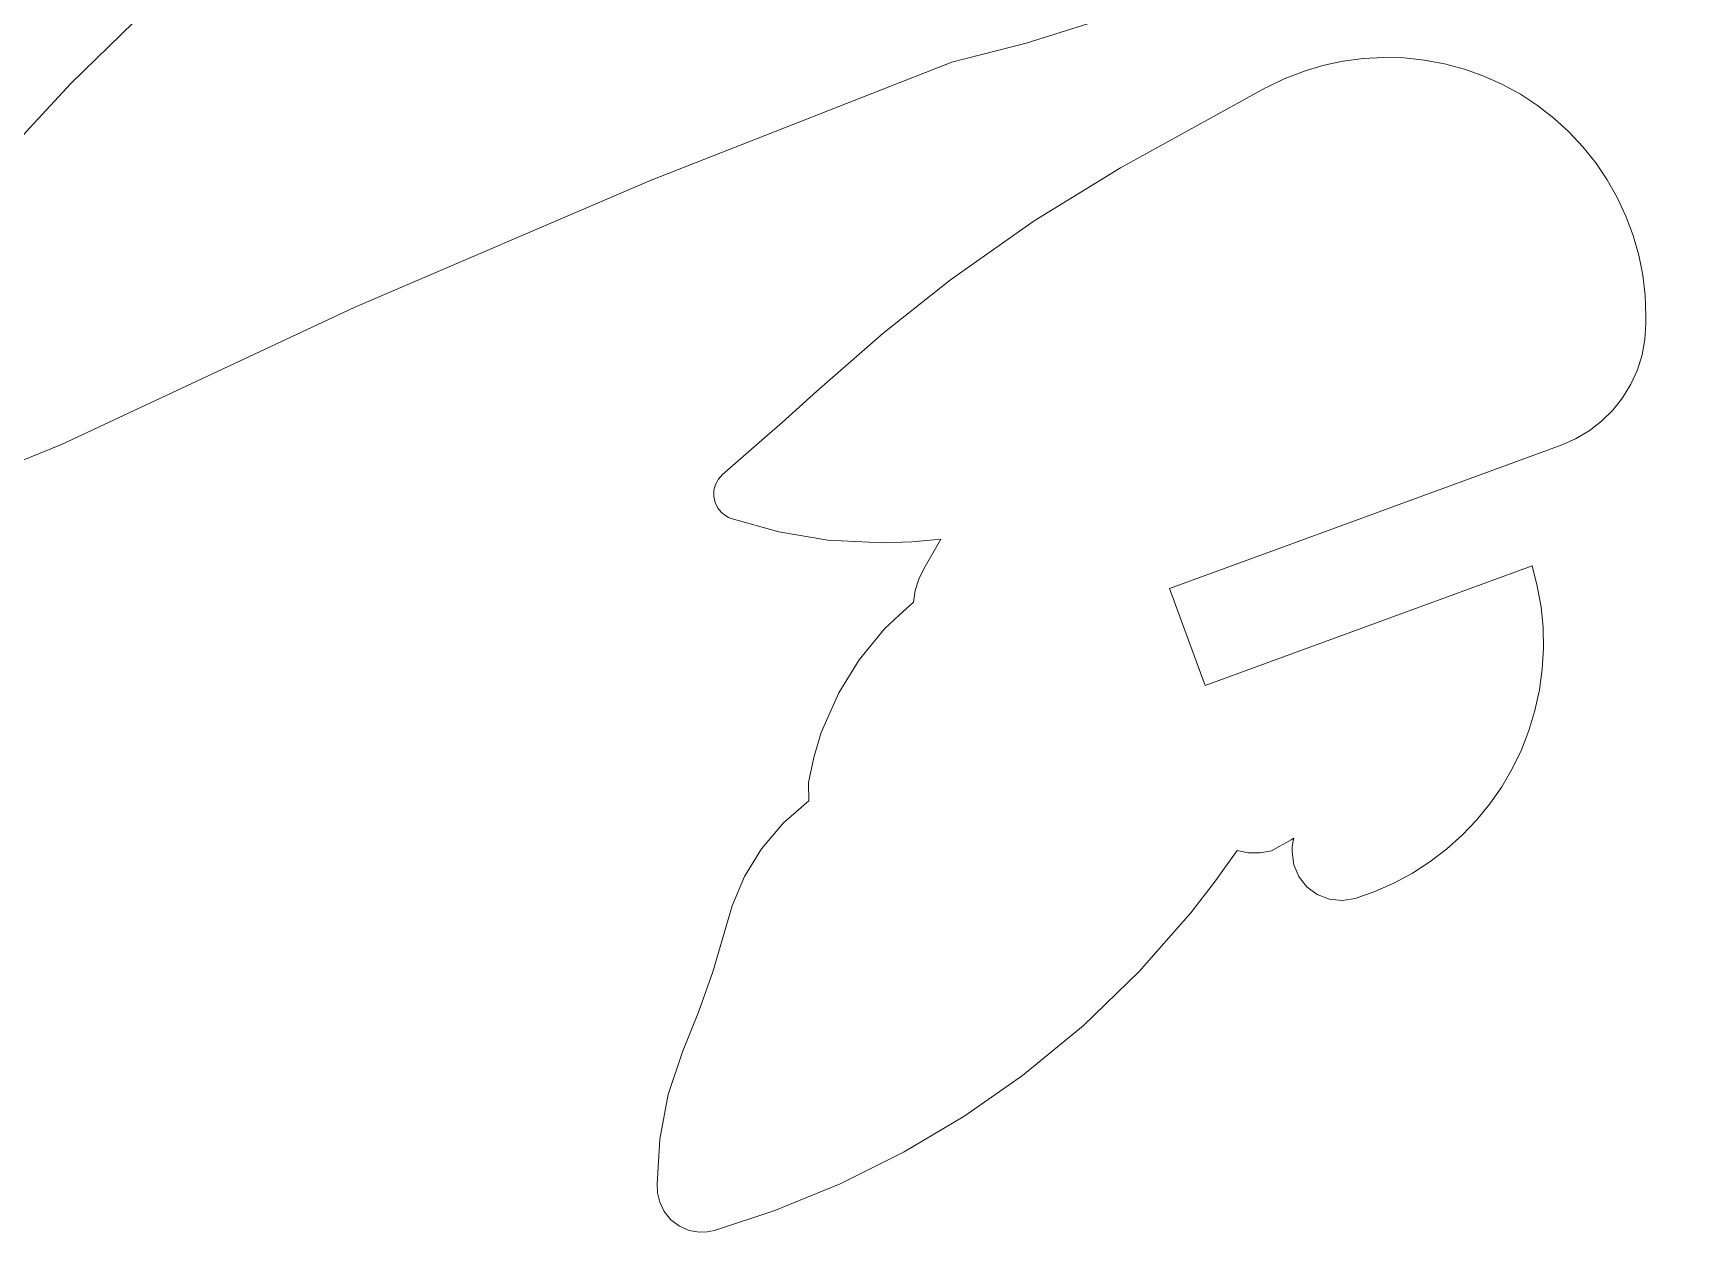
# Model space of a CAD drawing. Header units: centimetres. Extents: x -14.3 to 13.3, y -18.7 to 19.8.
# Drawn here: x 1.61 to 7.57, y -16.81 to -12.46 of the extents above; entities that cross this region are included whole.
import ezdxf

# ---------------------------------------------------------------- set-up
doc = ezdxf.new("R2010")
doc.units = ezdxf.units.CM
doc.header["$MEASUREMENT"] = 0
doc.layers.add('layer 1', color=7, linetype='Continuous')

msp = doc.modelspace()

# ---------------------------------------------------------------- linework, layer by layer
at = {"layer": 'layer 1', "lineweight": 9}
for points, knots in [([(0.69805, -14.17356), (0.69805, -14.17356), (0.71776, -14.20081), (0.71776, -14.20081), (0.71776, -14.20081), (0.71776, -14.20081), (0.74364, -14.22248), (0.74364, -14.22248), (0.74364, -14.22248), (0.74364, -14.22248), (0.77425, -14.23665), (0.77425, -14.23665), (0.77425, -14.23665), (0.77425, -14.23665), (0.8076, -14.24272), (0.8076, -14.24272), (0.8076, -14.24272), (0.8076, -14.24272), (0.92502, -14.23709), (0.92502, -14.23709), (0.92502, -14.23709), (0.92502, -14.23709), (1.04133, -14.21931), (1.04133, -14.21931), (1.04133, -14.21931), (1.04133, -14.21931), (1.15512, -14.18938), (1.15512, -14.18938), (1.15512, -14.18938), (1.15512, -14.18938), (1.34049, -14.10782), (1.34049, -14.10782), (1.34049, -14.10782), (1.34049, -14.10782), (1.52708, -14.02845), (1.52708, -14.02845), (1.52708, -14.02845), (1.52708, -14.02845), (1.71463, -13.95169), (1.71463, -13.95169), (1.71463, -13.95169), (1.71463, -13.95169), (2.77544, -13.45601), (2.77544, -13.45601), (2.77544, -13.45601), (2.77544, -13.45601), (3.85169, -12.99436), (3.85169, -12.99436), (3.85169, -12.99436), (3.85169, -12.99436), (4.94198, -12.56731), (4.94198, -12.56731), (4.94198, -12.56731), (4.94198, -12.56731), (5.2114, -12.49785), (5.2114, -12.49785), (5.2114, -12.49785), (5.2114, -12.49785), (5.47681, -12.41408), (5.47681, -12.41408), (5.47681, -12.41408), (5.47681, -12.41408), (5.73726, -12.31621), (5.73726, -12.31621), (5.73726, -12.31621), (5.73726, -12.31621), (5.99222, -12.20445), (5.99222, -12.20445), (5.99222, -12.20445), (5.99222, -12.20445), (6.24079, -12.07936), (6.24079, -12.07936), (6.24079, -12.07936), (6.24079, -12.07936), (6.48221, -11.941), (6.48221, -11.941), (6.48221, -11.941), (6.48221, -11.941), (6.6593, -11.83005), (6.6593, -11.83005), (6.6593, -11.83005), (6.6593, -11.83005), (6.83088, -11.71045), (6.83088, -11.71045), (6.83088, -11.71045), (6.83088, -11.71045), (6.99626, -11.58258), (6.99626, -11.58258), (6.99626, -11.58258), (6.99626, -11.58258), (7.15511, -11.44682), (7.15511, -11.44682), (7.15511, -11.44682), (7.15511, -11.44682), (7.30713, -11.30336), (7.30713, -11.30336), (7.30713, -11.30336), (7.30713, -11.30336), (7.45196, -11.15261), (7.45196, -11.15261), (7.45196, -11.15261), (7.45196, -11.15261), (7.5892, -10.99495), (7.5892, -10.99495), (7.5892, -10.99495), (7.5892, -10.99495), (7.71861, -10.83084), (7.71861, -10.83084), (7.71861, -10.83084), (7.71861, -10.83084), (7.83974, -10.66051), (7.83974, -10.66051), (7.83974, -10.66051), (7.83974, -10.66051), (7.95247, -10.48441), (7.95247, -10.48441), (7.95247, -10.48441), (7.95247, -10.48441), (8.05635, -10.30306), (8.05635, -10.30306), (8.05635, -10.30306), (8.05635, -10.30306), (8.15117, -10.11675), (8.15117, -10.11675), (8.15117, -10.11675), (8.15117, -10.11675), (8.23677, -9.92604), (8.23677, -9.92604), (8.23677, -9.92604), (8.23677, -9.92604), (8.31297, -9.73143), (8.31297, -9.73143), (8.31297, -9.73143), (8.31297, -9.73143), (8.3387, -9.6515), (8.3387, -9.6515), (8.3387, -9.6515), (8.3387, -9.6515), (8.34726, -9.62574), (8.34726, -9.62574), (8.34726, -9.62574), (8.34726, -9.62574), (8.37014, -9.51716), (8.37014, -9.51716), (8.37014, -9.51716), (8.37014, -9.51716), (8.38185, -9.40664), (8.38185, -9.40664), (8.38185, -9.40664), (8.38185, -9.40664), (8.38185, -9.29554), (8.38185, -9.29554), (8.38185, -9.29554), (8.38185, -9.29554), (8.37014, -9.1852), (8.37014, -9.1852), (8.37014, -9.1852), (8.37014, -9.1852), (8.34726, -9.07644), (8.34726, -9.07644), (8.34726, -9.07644), (8.34726, -9.07644), (8.31297, -8.97075), (8.31297, -8.97075), (8.31297, -8.97075), (8.31297, -8.97075), (8.26788, -8.86933), (8.26788, -8.86933), (8.26788, -8.86933), (8.26788, -8.86933), (8.19499, -8.76514), (8.19499, -8.76514), (8.19499, -8.76514), (8.19499, -8.76514), (8.11178, -8.66913), (8.11178, -8.66913), (8.11178, -8.66913), (8.11178, -8.66913), (8.01902, -8.58216), (8.01902, -8.58216), (8.01902, -8.58216), (8.01902, -8.58216), (7.91775, -8.5054), (7.91775, -8.5054), (7.91775, -8.5054), (7.91775, -8.5054), (7.80916, -8.43938), (7.80916, -8.43938), (7.80916, -8.43938), (7.80916, -8.43938), (7.69423, -8.38523), (7.69423, -8.38523), (7.69423, -8.38523), (7.69423, -8.38523), (7.57416, -8.34294), (7.57416, -8.34294), (7.57416, -8.34294), (7.57416, -8.34294), (7.45056, -8.31355), (7.45056, -8.31355), (7.45056, -8.31355), (7.45056, -8.31355), (7.25956, -8.25295), (7.25956, -8.25295), (7.25956, -8.25295), (7.25956, -8.25295), (7.08071, -8.16224), (7.08071, -8.16224), (7.08071, -8.16224), (7.08071, -8.16224), (6.91892, -8.04418), (6.91892, -8.04418), (6.91892, -8.04418), (6.91892, -8.04418), (6.86862, -8.00047), (6.86862, -8.00047), (6.86862, -8.00047), (6.86862, -8.00047), (6.82285, -7.95196), (6.82285, -7.95196), (6.82285, -7.95196), (6.82285, -7.95196), (6.78193, -7.89961), (6.78193, -7.89961), (6.78193, -7.89961), (6.78193, -7.89961), (6.69583, -7.80687), (6.69583, -7.80687), (6.69583, -7.80687), (6.69583, -7.80687), (6.58806, -7.74071), (6.58806, -7.74071), (6.58806, -7.74071), (6.58806, -7.74071), (6.46667, -7.70573), (6.46667, -7.70573), (6.46667, -7.70573), (6.46667, -7.70573), (6.34015, -7.70448), (6.34015, -7.70448), (6.34015, -7.70448), (6.34015, -7.70448), (6.21793, -7.73715), (6.21793, -7.73715), (6.21793, -7.73715), (6.21793, -7.73715), (5.74594, -7.94152), (5.74594, -7.94152), (5.74594, -7.94152), (5.74594, -7.94152), (5.27907, -8.1576), (5.27907, -8.1576), (5.27907, -8.1576), (5.27907, -8.1576), (4.81785, -8.3851), (4.81785, -8.3851), (4.81785, -8.3851), (4.81785, -8.3851), (4.50983, -8.54906), (4.50983, -8.54906), (4.50983, -8.54906), (4.50983, -8.54906), (4.20818, -8.7245), (4.20818, -8.7245), (4.20818, -8.7245), (4.20818, -8.7245), (3.91316, -8.91096), (3.91316, -8.91096), (3.91316, -8.91096), (3.91316, -8.91096), (3.62542, -9.10829), (3.62542, -9.10829), (3.62542, -9.10829), (3.62542, -9.10829), (3.34511, -9.31609), (3.34511, -9.31609), (3.34511, -9.31609), (3.34511, -9.31609), (3.07282, -9.53425), (3.07282, -9.53425), (3.07282, -9.53425), (3.07282, -9.53425), (2.98242, -9.60964), (2.98242, -9.60964), (2.98242, -9.60964), (2.98242, -9.60964), (2.89218, -9.68525), (2.89218, -9.68525), (2.89218, -9.68525), (2.89218, -9.68525), (2.80203, -9.76107), (2.80203, -9.76107), (2.80203, -9.76107), (2.80203, -9.76107), (2.78441, -9.78091), (2.78441, -9.78091), (2.78441, -9.78091), (2.78441, -9.78091), (2.77298, -9.80489), (2.77298, -9.80489), (2.77298, -9.80489), (2.77298, -9.80489), (2.76884, -9.8312), (2.76884, -9.8312), (2.76884, -9.8312), (2.76884, -9.8312), (2.77282, -9.86), (2.77282, -9.86), (2.77282, -9.86), (2.77282, -9.86), (2.7855, -9.88619), (2.7855, -9.88619), (2.7855, -9.88619), (2.7855, -9.88619), (2.80561, -9.90712), (2.80561, -9.90712), (2.80561, -9.90712), (2.80561, -9.90712), (2.83112, -9.92107), (2.83112, -9.92107), (2.83112, -9.92107), (2.83112, -9.92107), (2.9539, -9.95937), (2.9539, -9.95937), (2.9539, -9.95937), (2.9539, -9.95937), (3.0793, -9.98843), (3.0793, -9.98843), (3.0793, -9.98843), (3.0793, -9.98843), (3.2065, -10.00788), (3.2065, -10.00788), (3.2065, -10.00788), (3.2065, -10.00788), (3.33467, -10.01779), (3.33467, -10.01779), (3.33467, -10.01779), (3.33467, -10.01779), (3.46335, -10.01779), (3.46335, -10.01779), (3.46335, -10.01779), (3.46335, -10.01779), (3.59152, -10.00829), (3.59152, -10.00829), (3.59152, -10.00829), (3.59152, -10.00829), (3.56947, -10.04344), (3.56947, -10.04344), (3.56947, -10.04344), (3.56947, -10.04344), (3.54839, -10.07895), (3.54839, -10.07895), (3.54839, -10.07895), (3.54839, -10.07895), (3.52784, -10.1151), (3.52784, -10.1151), (3.52784, -10.1151), (3.52784, -10.1151), (3.50856, -10.15284), (3.50856, -10.15284), (3.50856, -10.15284), (3.50856, -10.15284), (3.50803, -10.15421), (3.50803, -10.15421), (3.50803, -10.15421), (3.50803, -10.15421), (3.49505, -10.19308), (3.49505, -10.19308), (3.49505, -10.19308), (3.49505, -10.19308), (3.48773, -10.23402), (3.48773, -10.23402), (3.48773, -10.23402), (3.48773, -10.23402), (3.48763, -10.23471), (3.48763, -10.23471), (3.48763, -10.23471), (3.48763, -10.23471), (3.39063, -10.32013), (3.39063, -10.32013), (3.39063, -10.32013), (3.39063, -10.32013), (3.30475, -10.4166), (3.30475, -10.4166), (3.30475, -10.4166), (3.30475, -10.4166), (3.23101, -10.52259), (3.23101, -10.52259), (3.23101, -10.52259), (3.23101, -10.52259), (3.17066, -10.63681), (3.17066, -10.63681), (3.17066, -10.63681), (3.17066, -10.63681), (3.12451, -10.75739), (3.12451, -10.75739), (3.12451, -10.75739), (3.12451, -10.75739), (3.09322, -10.88281), (3.09322, -10.88281), (3.09322, -10.88281), (3.09322, -10.88281), (3.09251, -10.89079), (3.09251, -10.89079), (3.09251, -10.89079), (3.09251, -10.89079), (3.09213, -10.89892), (3.09213, -10.89892), (3.09213, -10.89892), (3.09213, -10.89892), (3.09185, -10.90704), (3.09185, -10.90704), (3.09185, -10.90704), (3.09185, -10.90704), (3.09185, -10.91832), (3.09185, -10.91832), (3.09185, -10.91832), (3.09185, -10.91832), (3.09223, -10.9295), (3.09223, -10.9295), (3.09223, -10.9295), (3.09223, -10.9295), (3.09322, -10.94065), (3.09322, -10.94065), (3.09322, -10.94065), (3.09322, -10.94065), (2.96094, -11.04801), (2.96094, -11.04801), (2.96094, -11.04801), (2.96094, -11.04801), (2.85509, -11.18139), (2.85509, -11.18139), (2.85509, -11.18139), (2.85509, -11.18139), (2.78054, -11.33435), (2.78054, -11.33435), (2.78054, -11.33435), (2.78054, -11.33435), (2.72652, -11.51283), (2.72652, -11.51283), (2.72652, -11.51283), (2.72652, -11.51283), (2.66325, -11.6884), (2.66325, -11.6884), (2.66325, -11.6884), (2.66325, -11.6884), (2.59093, -11.86025), (2.59093, -11.86025), (2.59093, -11.86025), (2.59093, -11.86025), (2.30402, -12.11517), (2.30402, -12.11517), (2.30402, -12.11517), (2.30402, -12.11517), (2.02304, -12.37671), (2.02304, -12.37671), (2.02304, -12.37671), (2.02304, -12.37671), (1.74811, -12.64448), (1.74811, -12.64448), (1.74811, -12.64448), (1.74811, -12.64448), (1.60026, -12.80501), (1.60026, -12.80501), (1.60026, -12.80501), (1.60026, -12.80501), (1.45309, -12.96594), (1.45309, -12.96594), (1.45309, -12.96594), (1.45309, -12.96594), (1.30643, -13.12749), (1.30643, -13.12749), (1.30643, -13.12749), (1.30643, -13.12749), (1.19467, -13.21857), (1.19467, -13.21857), (1.19467, -13.21857), (1.19467, -13.21857), (1.09122, -13.31915), (1.09122, -13.31915), (1.09122, -13.31915), (1.09122, -13.31915), (0.99708, -13.4283), (0.99708, -13.4283), (0.99708, -13.4283), (0.99708, -13.4283), (0.91288, -13.54557), (0.91288, -13.54557), (0.91288, -13.54557), (0.91288, -13.54557), (0.8393, -13.6696), (0.8393, -13.6696), (0.8393, -13.6696), (0.8393, -13.6696), (0.77689, -13.79954), (0.77689, -13.79954), (0.77689, -13.79954), (0.77689, -13.79954), (0.72601, -13.93472), (0.72601, -13.93472), (0.72601, -13.93472), (0.72601, -13.93472), (0.68731, -14.07364), (0.68731, -14.07364), (0.68731, -14.07364), (0.68731, -14.07364), (0.68675, -14.07582), (0.68675, -14.07582), (0.68675, -14.07582), (0.68675, -14.07582), (0.68466, -14.08507), (0.68466, -14.08507), (0.68466, -14.08507), (0.68466, -14.08507), (0.68291, -14.09665), (0.68291, -14.09665), (0.68291, -14.09665), (0.68291, -14.09665), (0.68205, -14.10836), (0.68205, -14.10836), (0.68205, -14.10836), (0.68205, -14.10836), (0.68593, -14.14196), (0.68593, -14.14196), (0.68593, -14.14196), (0.68593, -14.14196), (0.69805, -14.17356), (0.69805, -14.17356)], [0, 0, 0, 0, 0.0075188, 0.0075188, 0.0075188, 0.0075188, 0.0150376, 0.0150376, 0.0150376, 0.0150376, 0.0225564, 0.0225564, 0.0225564, 0.0225564, 0.0300752, 0.0300752, 0.0300752, 0.0300752, 0.037594, 0.037594, 0.037594, 0.037594, 0.0451128, 0.0451128, 0.0451128, 0.0451128, 0.0526316, 0.0526316, 0.0526316, 0.0526316, 0.0601504, 0.0601504, 0.0601504, 0.0601504, 0.0676692, 0.0676692, 0.0676692, 0.0676692, 0.075188, 0.075188, 0.075188, 0.075188, 0.0827068, 0.0827068, 0.0827068, 0.0827068, 0.0902256, 0.0902256, 0.0902256, 0.0902256, 0.0977444, 0.0977444, 0.0977444, 0.0977444, 0.1052632, 0.1052632, 0.1052632, 0.1052632, 0.112782, 0.112782, 0.112782, 0.112782, 0.1203008, 0.1203008, 0.1203008, 0.1203008, 0.1278195, 0.1278195, 0.1278195, 0.1278195, 0.1353383, 0.1353383, 0.1353383, 0.1353383, 0.1428571, 0.1428571, 0.1428571, 0.1428571, 0.1503759, 0.1503759, 0.1503759, 0.1503759, 0.1578947, 0.1578947, 0.1578947, 0.1578947, 0.1654135, 0.1654135, 0.1654135, 0.1654135, 0.1729323, 0.1729323, 0.1729323, 0.1729323, 0.1804511, 0.1804511, 0.1804511, 0.1804511, 0.1879699, 0.1879699, 0.1879699, 0.1879699, 0.1954887, 0.1954887, 0.1954887, 0.1954887, 0.2030075, 0.2030075, 0.2030075, 0.2030075, 0.2105263, 0.2105263, 0.2105263, 0.2105263, 0.2180451, 0.2180451, 0.2180451, 0.2180451, 0.2255639, 0.2255639, 0.2255639, 0.2255639, 0.2330827, 0.2330827, 0.2330827, 0.2330827, 0.2406015, 0.2406015, 0.2406015, 0.2406015, 0.2481203, 0.2481203, 0.2481203, 0.2481203, 0.2556391, 0.2556391, 0.2556391, 0.2556391, 0.2631579, 0.2631579, 0.2631579, 0.2631579, 0.2706767, 0.2706767, 0.2706767, 0.2706767, 0.2781955, 0.2781955, 0.2781955, 0.2781955, 0.2857143, 0.2857143, 0.2857143, 0.2857143, 0.2932331, 0.2932331, 0.2932331, 0.2932331, 0.3007519, 0.3007519, 0.3007519, 0.3007519, 0.3082707, 0.3082707, 0.3082707, 0.3082707, 0.3157895, 0.3157895, 0.3157895, 0.3157895, 0.3233083, 0.3233083, 0.3233083, 0.3233083, 0.3308271, 0.3308271, 0.3308271, 0.3308271, 0.3383459, 0.3383459, 0.3383459, 0.3383459, 0.3458647, 0.3458647, 0.3458647, 0.3458647, 0.3533835, 0.3533835, 0.3533835, 0.3533835, 0.3609023, 0.3609023, 0.3609023, 0.3609023, 0.3684211, 0.3684211, 0.3684211, 0.3684211, 0.3759398, 0.3759398, 0.3759398, 0.3759398, 0.3834586, 0.3834586, 0.3834586, 0.3834586, 0.3909774, 0.3909774, 0.3909774, 0.3909774, 0.3984962, 0.3984962, 0.3984962, 0.3984962, 0.406015, 0.406015, 0.406015, 0.406015, 0.4135338, 0.4135338, 0.4135338, 0.4135338, 0.4210526, 0.4210526, 0.4210526, 0.4210526, 0.4285714, 0.4285714, 0.4285714, 0.4285714, 0.4360902, 0.4360902, 0.4360902, 0.4360902, 0.443609, 0.443609, 0.443609, 0.443609, 0.4511278, 0.4511278, 0.4511278, 0.4511278, 0.4586466, 0.4586466, 0.4586466, 0.4586466, 0.4661654, 0.4661654, 0.4661654, 0.4661654, 0.4736842, 0.4736842, 0.4736842, 0.4736842, 0.481203, 0.481203, 0.481203, 0.481203, 0.4887218, 0.4887218, 0.4887218, 0.4887218, 0.4962406, 0.4962406, 0.4962406, 0.4962406, 0.5037594, 0.5037594, 0.5037594, 0.5037594, 0.5112782, 0.5112782, 0.5112782, 0.5112782, 0.518797, 0.518797, 0.518797, 0.518797, 0.5263158, 0.5263158, 0.5263158, 0.5263158, 0.5338346, 0.5338346, 0.5338346, 0.5338346, 0.5413534, 0.5413534, 0.5413534, 0.5413534, 0.5488722, 0.5488722, 0.5488722, 0.5488722, 0.556391, 0.556391, 0.556391, 0.556391, 0.5639098, 0.5639098, 0.5639098, 0.5639098, 0.5714286, 0.5714286, 0.5714286, 0.5714286, 0.5789474, 0.5789474, 0.5789474, 0.5789474, 0.5864662, 0.5864662, 0.5864662, 0.5864662, 0.593985, 0.593985, 0.593985, 0.593985, 0.6015038, 0.6015038, 0.6015038, 0.6015038, 0.6090226, 0.6090226, 0.6090226, 0.6090226, 0.6165414, 0.6165414, 0.6165414, 0.6165414, 0.6240602, 0.6240602, 0.6240602, 0.6240602, 0.6315789, 0.6315789, 0.6315789, 0.6315789, 0.6390977, 0.6390977, 0.6390977, 0.6390977, 0.6466165, 0.6466165, 0.6466165, 0.6466165, 0.6541353, 0.6541353, 0.6541353, 0.6541353, 0.6616541, 0.6616541, 0.6616541, 0.6616541, 0.6691729, 0.6691729, 0.6691729, 0.6691729, 0.6766917, 0.6766917, 0.6766917, 0.6766917, 0.6842105, 0.6842105, 0.6842105, 0.6842105, 0.6917293, 0.6917293, 0.6917293, 0.6917293, 0.6992481, 0.6992481, 0.6992481, 0.6992481, 0.7067669, 0.7067669, 0.7067669, 0.7067669, 0.7142857, 0.7142857, 0.7142857, 0.7142857, 0.7218045, 0.7218045, 0.7218045, 0.7218045, 0.7293233, 0.7293233, 0.7293233, 0.7293233, 0.7368421, 0.7368421, 0.7368421, 0.7368421, 0.7443609, 0.7443609, 0.7443609, 0.7443609, 0.7518797, 0.7518797, 0.7518797, 0.7518797, 0.7593985, 0.7593985, 0.7593985, 0.7593985, 0.7669173, 0.7669173, 0.7669173, 0.7669173, 0.7744361, 0.7744361, 0.7744361, 0.7744361, 0.7819549, 0.7819549, 0.7819549, 0.7819549, 0.7894737, 0.7894737, 0.7894737, 0.7894737, 0.7969925, 0.7969925, 0.7969925, 0.7969925, 0.8045113, 0.8045113, 0.8045113, 0.8045113, 0.8120301, 0.8120301, 0.8120301, 0.8120301, 0.8195489, 0.8195489, 0.8195489, 0.8195489, 0.8270677, 0.8270677, 0.8270677, 0.8270677, 0.8345865, 0.8345865, 0.8345865, 0.8345865, 0.8421053, 0.8421053, 0.8421053, 0.8421053, 0.8496241, 0.8496241, 0.8496241, 0.8496241, 0.8571429, 0.8571429, 0.8571429, 0.8571429, 0.8646617, 0.8646617, 0.8646617, 0.8646617, 0.8721805, 0.8721805, 0.8721805, 0.8721805, 0.8796992, 0.8796992, 0.8796992, 0.8796992, 0.887218, 0.887218, 0.887218, 0.887218, 0.8947368, 0.8947368, 0.8947368, 0.8947368, 0.9022556, 0.9022556, 0.9022556, 0.9022556, 0.9097744, 0.9097744, 0.9097744, 0.9097744, 0.9172932, 0.9172932, 0.9172932, 0.9172932, 0.924812, 0.924812, 0.924812, 0.924812, 0.9323308, 0.9323308, 0.9323308, 0.9323308, 0.9398496, 0.9398496, 0.9398496, 0.9398496, 0.9473684, 0.9473684, 0.9473684, 0.9473684, 0.9548872, 0.9548872, 0.9548872, 0.9548872, 0.962406, 0.962406, 0.962406, 0.962406, 0.9699248, 0.9699248, 0.9699248, 0.9699248, 0.9774436, 0.9774436, 0.9774436, 0.9774436, 0.9849624, 0.9849624, 0.9849624, 0.9849624, 1, 1, 1, 1]), ([(3.88308, -16.69783), (3.88308, -16.69783), (3.89949, -16.73132), (3.89949, -16.73132), (3.89949, -16.73132), (3.89949, -16.73132), (3.9239, -16.76109), (3.9239, -16.76109), (3.9239, -16.76109), (3.9239, -16.76109), (3.95517, -16.78451), (3.95517, -16.78451), (3.95517, -16.78451), (3.95517, -16.78451), (3.99019, -16.79967), (3.99019, -16.79967), (3.99019, -16.79967), (3.99019, -16.79967), (4.02614, -16.80601), (4.02614, -16.80601), (4.02614, -16.80601), (4.02614, -16.80601), (4.05535, -16.80518), (4.05535, -16.80518), (4.05535, -16.80518), (4.05535, -16.80518), (4.08196, -16.79981), (4.08196, -16.79981), (4.08196, -16.79981), (4.08196, -16.79981), (4.29982, -16.72815), (4.29982, -16.72815), (4.29982, -16.72815), (4.29982, -16.72815), (4.53726, -16.63114), (4.53726, -16.63114), (4.53726, -16.63114), (4.53726, -16.63114), (4.76906, -16.5158), (4.76906, -16.5158), (4.76906, -16.5158), (4.76906, -16.5158), (4.98897, -16.38516), (4.98897, -16.38516), (4.98897, -16.38516), (4.98897, -16.38516), (5.19832, -16.23881), (5.19832, -16.23881), (5.19832, -16.23881), (5.19832, -16.23881), (5.41757, -16.05898), (5.41757, -16.05898), (5.41757, -16.05898), (5.41757, -16.05898), (5.62108, -15.86205), (5.62108, -15.86205), (5.62108, -15.86205), (5.62108, -15.86205), (5.80767, -15.64971), (5.80767, -15.64971), (5.80767, -15.64971), (5.80767, -15.64971), (5.89448, -15.53767), (5.89448, -15.53767), (5.89448, -15.53767), (5.89448, -15.53767), (5.97635, -15.42273), (5.97635, -15.42273), (5.97635, -15.42273), (5.97635, -15.42273), (6.01739, -15.43127), (6.01739, -15.43127), (6.01739, -15.43127), (6.01739, -15.43127), (6.05946, -15.43183), (6.05946, -15.43183), (6.05946, -15.43183), (6.05946, -15.43183), (6.10081, -15.42398), (6.10081, -15.42398), (6.10081, -15.42398), (6.10081, -15.42398), (6.12793, -15.40922), (6.12793, -15.40922), (6.12793, -15.40922), (6.12793, -15.40922), (6.15509, -15.39408), (6.15509, -15.39408), (6.15509, -15.39408), (6.15509, -15.39408), (6.17231, -15.38443), (6.17231, -15.38443), (6.17231, -15.38443), (6.17231, -15.38443), (6.18209, -15.37879), (6.18209, -15.37879), (6.18209, -15.37879), (6.18209, -15.37879), (6.17823, -15.39489), (6.17823, -15.39489), (6.17823, -15.39489), (6.17823, -15.39489), (6.17589, -15.41145), (6.17589, -15.41145), (6.17589, -15.41145), (6.17589, -15.41145), (6.17505, -15.42809), (6.17505, -15.42809), (6.17505, -15.42809), (6.17505, -15.42809), (6.18127, -15.4747), (6.18127, -15.4747), (6.18127, -15.4747), (6.18127, -15.4747), (6.19971, -15.51796), (6.19971, -15.51796), (6.19971, -15.51796), (6.19971, -15.51796), (6.20606, -15.52611), (6.20606, -15.52611), (6.20606, -15.52611), (6.20606, -15.52611), (6.22882, -15.55489), (6.22882, -15.55489), (6.22882, -15.55489), (6.22882, -15.55489), (6.26657, -15.58285), (6.26657, -15.58285), (6.26657, -15.58285), (6.26657, -15.58285), (6.31038, -15.59982), (6.31038, -15.59982), (6.31038, -15.59982), (6.31038, -15.59982), (6.35722, -15.60465), (6.35722, -15.60465), (6.35722, -15.60465), (6.35722, -15.60465), (6.40355, -15.59693), (6.40355, -15.59693), (6.40355, -15.59693), (6.40355, -15.59693), (6.47505, -15.57183), (6.47505, -15.57183), (6.47505, -15.57183), (6.47505, -15.57183), (6.54437, -15.54125), (6.54437, -15.54125), (6.54437, -15.54125), (6.54437, -15.54125), (6.61109, -15.50543), (6.61109, -15.50543), (6.61109, -15.50543), (6.61109, -15.50543), (6.67472, -15.46436), (6.67472, -15.46436), (6.67472, -15.46436), (6.67472, -15.46436), (6.73494, -15.41846), (6.73494, -15.41846), (6.73494, -15.41846), (6.73494, -15.41846), (6.79146, -15.36802), (6.79146, -15.36802), (6.79146, -15.36802), (6.79146, -15.36802), (6.84381, -15.31331), (6.84381, -15.31331), (6.84381, -15.31331), (6.84381, -15.31331), (6.89179, -15.25461), (6.89179, -15.25461), (6.89179, -15.25461), (6.89179, -15.25461), (6.93504, -15.19248), (6.93504, -15.19248), (6.93504, -15.19248), (6.93504, -15.19248), (6.97307, -15.127), (6.97307, -15.127), (6.97307, -15.127), (6.97307, -15.127), (7.00616, -15.0588), (7.00616, -15.0588), (7.00616, -15.0588), (7.00616, -15.0588), (7.03357, -14.98826), (7.03357, -14.98826), (7.03357, -14.98826), (7.03357, -14.98826), (7.05549, -14.91575), (7.05549, -14.91575), (7.05549, -14.91575), (7.05549, -14.91575), (7.0716, -14.84173), (7.0716, -14.84173), (7.0716, -14.84173), (7.0716, -14.84173), (7.08193, -14.76665), (7.08193, -14.76665), (7.08193, -14.76665), (7.08193, -14.76665), (7.08635, -14.69114), (7.08635, -14.69114), (7.08635, -14.69114), (7.08635, -14.69114), (7.08483, -14.61534), (7.08483, -14.61534), (7.08483, -14.61534), (7.08483, -14.61534), (7.07739, -14.53998), (7.07739, -14.53998), (7.07739, -14.53998), (7.07739, -14.53998), (7.06403, -14.46541), (7.06403, -14.46541), (7.06403, -14.46541), (7.06403, -14.46541), (7.045, -14.3921), (7.045, -14.3921), (7.045, -14.3921), (7.045, -14.3921), (5.85991, -14.82576), (5.85991, -14.82576), (5.85991, -14.82576), (5.85991, -14.82576), (5.73091, -14.47369), (5.73091, -14.47369), (5.73091, -14.47369), (5.73091, -14.47369), (6.11127, -14.33449), (6.11127, -14.33449), (6.11127, -14.33449), (6.11127, -14.33449), (7.15016, -13.95431), (7.15016, -13.95431), (7.15016, -13.95431), (7.15016, -13.95431), (7.20238, -13.93145), (7.20238, -13.93145), (7.20238, -13.93145), (7.20238, -13.93145), (7.25173, -13.90234), (7.25173, -13.90234), (7.25173, -13.90234), (7.25173, -13.90234), (7.29692, -13.86749), (7.29692, -13.86749), (7.29692, -13.86749), (7.29692, -13.86749), (7.33771, -13.82736), (7.33771, -13.82736), (7.33771, -13.82736), (7.33771, -13.82736), (7.37327, -13.7826), (7.37327, -13.7826), (7.37327, -13.7826), (7.37327, -13.7826), (7.40304, -13.73396), (7.40304, -13.73396), (7.40304, -13.73396), (7.40304, -13.73396), (7.42674, -13.68184), (7.42674, -13.68184), (7.42674, -13.68184), (7.42674, -13.68184), (7.44383, -13.62728), (7.44383, -13.62728), (7.44383, -13.62728), (7.44383, -13.62728), (7.4543, -13.57122), (7.4543, -13.57122), (7.4543, -13.57122), (7.4543, -13.57122), (7.45775, -13.51402), (7.45775, -13.51402), (7.45775, -13.51402), (7.45775, -13.51402), (7.45775, -13.487), (7.45775, -13.487), (7.45775, -13.487), (7.45775, -13.487), (7.45486, -13.4127), (7.45486, -13.4127), (7.45486, -13.4127), (7.45486, -13.4127), (7.44604, -13.33887), (7.44604, -13.33887), (7.44604, -13.33887), (7.44604, -13.33887), (7.43141, -13.26609), (7.43141, -13.26609), (7.43141, -13.26609), (7.43141, -13.26609), (7.41102, -13.19459), (7.41102, -13.19459), (7.41102, -13.19459), (7.41102, -13.19459), (7.38511, -13.12512), (7.38511, -13.12512), (7.38511, -13.12512), (7.38511, -13.12512), (7.35369, -13.05761), (7.35369, -13.05761), (7.35369, -13.05761), (7.35369, -13.05761), (7.31704, -12.99312), (7.31704, -12.99312), (7.31704, -12.99312), (7.31704, -12.99312), (7.27558, -12.93153), (7.27558, -12.93153), (7.27558, -12.93153), (7.27558, -12.93153), (7.22913, -12.87349), (7.22913, -12.87349), (7.22913, -12.87349), (7.22913, -12.87349), (7.17843, -12.81921), (7.17843, -12.81921), (7.17843, -12.81921), (7.17843, -12.81921), (7.12344, -12.76917), (7.12344, -12.76917), (7.12344, -12.76917), (7.12344, -12.76917), (7.06474, -12.7237), (7.06474, -12.7237), (7.06474, -12.7237), (7.06474, -12.7237), (7.00256, -12.68306), (7.00256, -12.68306), (7.00256, -12.68306), (7.00256, -12.68306), (6.93741, -12.64735), (6.93741, -12.64735), (6.93741, -12.64735), (6.93741, -12.64735), (6.86961, -12.61692), (6.86961, -12.61692), (6.86961, -12.61692), (6.86961, -12.61692), (6.79971, -12.59198), (6.79971, -12.59198), (6.79971, -12.59198), (6.79971, -12.59198), (6.72793, -12.57267), (6.72793, -12.57267), (6.72793, -12.57267), (6.72793, -12.57267), (6.65491, -12.55916), (6.65491, -12.55916), (6.65491, -12.55916), (6.65491, -12.55916), (6.58105, -12.55144), (6.58105, -12.55144), (6.58105, -12.55144), (6.58105, -12.55144), (6.50678, -12.54953), (6.50678, -12.54953), (6.50678, -12.54953), (6.50678, -12.54953), (6.43261, -12.55352), (6.43261, -12.55352), (6.43261, -12.55352), (6.43261, -12.55352), (6.35902, -12.56343), (6.35902, -12.56343), (6.35902, -12.56343), (6.35902, -12.56343), (6.28628, -12.57902), (6.28628, -12.57902), (6.28628, -12.57902), (6.28628, -12.57902), (6.21516, -12.60051), (6.21516, -12.60051), (6.21516, -12.60051), (6.21516, -12.60051), (6.21018, -12.60244), (6.21018, -12.60244), (6.21018, -12.60244), (6.21018, -12.60244), (6.14599, -12.62739), (6.14599, -12.62739), (6.14599, -12.62739), (6.14599, -12.62739), (6.08496, -12.65688), (6.08496, -12.65688), (6.08496, -12.65688), (6.08496, -12.65688), (6.07904, -12.65977), (6.07904, -12.65977), (6.07904, -12.65977), (6.07904, -12.65977), (5.55344, -12.94997), (5.55344, -12.94997), (5.55344, -12.94997), (5.55344, -12.94997), (5.24089, -13.14209), (5.24089, -13.14209), (5.24089, -13.14209), (5.24089, -13.14209), (4.93731, -13.35538), (4.93731, -13.35538), (4.93731, -13.35538), (4.93731, -13.35538), (4.69134, -13.55012), (4.69134, -13.55012), (4.69134, -13.55012), (4.69134, -13.55012), (4.45209, -13.75918), (4.45209, -13.75918), (4.45209, -13.75918), (4.45209, -13.75918), (4.38981, -13.8158), (4.38981, -13.8158), (4.38981, -13.8158), (4.38981, -13.8158), (4.32685, -13.87204), (4.32685, -13.87204), (4.32685, -13.87204), (4.32685, -13.87204), (4.26345, -13.92756), (4.26345, -13.92756), (4.26345, -13.92756), (4.26345, -13.92756), (4.11036, -14.06122), (4.11036, -14.06122), (4.11036, -14.06122), (4.11036, -14.06122), (4.0956, -14.07762), (4.0956, -14.07762), (4.0956, -14.07762), (4.0956, -14.07762), (4.08514, -14.09721), (4.08514, -14.09721), (4.08514, -14.09721), (4.08514, -14.09721), (4.07948, -14.11788), (4.07948, -14.11788), (4.07948, -14.11788), (4.07948, -14.11788), (4.07892, -14.14021), (4.07892, -14.14021), (4.07892, -14.14021), (4.07892, -14.14021), (4.08362, -14.16236), (4.08362, -14.16236), (4.08362, -14.16236), (4.08362, -14.16236), (4.09324, -14.18237), (4.09324, -14.18237), (4.09324, -14.18237), (4.09324, -14.18237), (4.10675, -14.19878), (4.10675, -14.19878), (4.10675, -14.19878), (4.10675, -14.19878), (4.12235, -14.21115), (4.12235, -14.21115), (4.12235, -14.21115), (4.12235, -14.21115), (4.13241, -14.21669), (4.13241, -14.21669), (4.13241, -14.21669), (4.13241, -14.21669), (4.14247, -14.22068), (4.14247, -14.22068), (4.14247, -14.22068), (4.14247, -14.22068), (4.31514, -14.26876), (4.31514, -14.26876), (4.31514, -14.26876), (4.31514, -14.26876), (4.49304, -14.2984), (4.49304, -14.2984), (4.49304, -14.2984), (4.49304, -14.2984), (4.69065, -14.30902), (4.69065, -14.30902), (4.69065, -14.30902), (4.69065, -14.30902), (4.79703, -14.30513), (4.79703, -14.30513), (4.79703, -14.30513), (4.79703, -14.30513), (4.87627, -14.29731), (4.87627, -14.29731), (4.87627, -14.29731), (4.87627, -14.29731), (4.90244, -14.29479), (4.90244, -14.29479), (4.90244, -14.29479), (4.90244, -14.29479), (4.84084, -14.40257), (4.84084, -14.40257), (4.84084, -14.40257), (4.84084, -14.40257), (4.82237, -14.44059), (4.82237, -14.44059), (4.82237, -14.44059), (4.82237, -14.44059), (4.80955, -14.48113), (4.80955, -14.48113), (4.80955, -14.48113), (4.80955, -14.48113), (4.80297, -14.52301), (4.80297, -14.52301), (4.80297, -14.52301), (4.80297, -14.52301), (4.75265, -14.56972), (4.75265, -14.56972), (4.75265, -14.56972), (4.75265, -14.56972), (4.69837, -14.62002), (4.69837, -14.62002), (4.69837, -14.62002), (4.69837, -14.62002), (4.6062, -14.73193), (4.6062, -14.73193), (4.6062, -14.73193), (4.6062, -14.73193), (4.53175, -14.85237), (4.53175, -14.85237), (4.53175, -14.85237), (4.53175, -14.85237), (4.46878, -14.99571), (4.46878, -14.99571), (4.46878, -14.99571), (4.46878, -14.99571), (4.44122, -15.08608), (4.44122, -15.08608), (4.44122, -15.08608), (4.44122, -15.08608), (4.42192, -15.17732), (4.42192, -15.17732), (4.42192, -15.17732), (4.42192, -15.17732), (4.4241, -15.24359), (4.4241, -15.24359), (4.4241, -15.24359), (4.4241, -15.24359), (4.33152, -15.32324), (4.33152, -15.32324), (4.33152, -15.32324), (4.33152, -15.32324), (4.25174, -15.41752), (4.25174, -15.41752), (4.25174, -15.41752), (4.25174, -15.41752), (4.19055, -15.51755), (4.19055, -15.51755), (4.19055, -15.51755), (4.19055, -15.51755), (4.14549, -15.62433), (4.14549, -15.62433), (4.14549, -15.62433), (4.14549, -15.62433), (4.07602, -15.86274), (4.07602, -15.86274), (4.07602, -15.86274), (4.07602, -15.86274), (4.0242, -16.00922), (4.0242, -16.00922), (4.0242, -16.00922), (4.0242, -16.00922), (3.96622, -16.15311), (3.96622, -16.15311), (3.96622, -16.15311), (3.96622, -16.15311), (3.91425, -16.30785), (3.91425, -16.30785), (3.91425, -16.30785), (3.91425, -16.30785), (3.88323, -16.46881), (3.88323, -16.46881), (3.88323, -16.46881), (3.88323, -16.46881), (3.87401, -16.63183), (3.87401, -16.63183), (3.87401, -16.63183), (3.87401, -16.63183), (3.87483, -16.66393), (3.87483, -16.66393), (3.87483, -16.66393), (3.87483, -16.66393), (3.88308, -16.69783), (3.88308, -16.69783)], [0, 0, 0, 0, 0.0067568, 0.0067568, 0.0067568, 0.0067568, 0.0135135, 0.0135135, 0.0135135, 0.0135135, 0.0202703, 0.0202703, 0.0202703, 0.0202703, 0.027027, 0.027027, 0.027027, 0.027027, 0.0337838, 0.0337838, 0.0337838, 0.0337838, 0.0405405, 0.0405405, 0.0405405, 0.0405405, 0.0472973, 0.0472973, 0.0472973, 0.0472973, 0.0540541, 0.0540541, 0.0540541, 0.0540541, 0.0608108, 0.0608108, 0.0608108, 0.0608108, 0.0675676, 0.0675676, 0.0675676, 0.0675676, 0.0743243, 0.0743243, 0.0743243, 0.0743243, 0.0810811, 0.0810811, 0.0810811, 0.0810811, 0.0878378, 0.0878378, 0.0878378, 0.0878378, 0.0945946, 0.0945946, 0.0945946, 0.0945946, 0.1013514, 0.1013514, 0.1013514, 0.1013514, 0.1081081, 0.1081081, 0.1081081, 0.1081081, 0.1148649, 0.1148649, 0.1148649, 0.1148649, 0.1216216, 0.1216216, 0.1216216, 0.1216216, 0.1283784, 0.1283784, 0.1283784, 0.1283784, 0.1351351, 0.1351351, 0.1351351, 0.1351351, 0.1418919, 0.1418919, 0.1418919, 0.1418919, 0.1486486, 0.1486486, 0.1486486, 0.1486486, 0.1554054, 0.1554054, 0.1554054, 0.1554054, 0.1621622, 0.1621622, 0.1621622, 0.1621622, 0.1689189, 0.1689189, 0.1689189, 0.1689189, 0.1756757, 0.1756757, 0.1756757, 0.1756757, 0.1824324, 0.1824324, 0.1824324, 0.1824324, 0.1891892, 0.1891892, 0.1891892, 0.1891892, 0.1959459, 0.1959459, 0.1959459, 0.1959459, 0.2027027, 0.2027027, 0.2027027, 0.2027027, 0.2094595, 0.2094595, 0.2094595, 0.2094595, 0.2162162, 0.2162162, 0.2162162, 0.2162162, 0.222973, 0.222973, 0.222973, 0.222973, 0.2297297, 0.2297297, 0.2297297, 0.2297297, 0.2364865, 0.2364865, 0.2364865, 0.2364865, 0.2432432, 0.2432432, 0.2432432, 0.2432432, 0.25, 0.25, 0.25, 0.25, 0.2567568, 0.2567568, 0.2567568, 0.2567568, 0.2635135, 0.2635135, 0.2635135, 0.2635135, 0.2702703, 0.2702703, 0.2702703, 0.2702703, 0.277027, 0.277027, 0.277027, 0.277027, 0.2837838, 0.2837838, 0.2837838, 0.2837838, 0.2905405, 0.2905405, 0.2905405, 0.2905405, 0.2972973, 0.2972973, 0.2972973, 0.2972973, 0.3040541, 0.3040541, 0.3040541, 0.3040541, 0.3108108, 0.3108108, 0.3108108, 0.3108108, 0.3175676, 0.3175676, 0.3175676, 0.3175676, 0.3243243, 0.3243243, 0.3243243, 0.3243243, 0.3310811, 0.3310811, 0.3310811, 0.3310811, 0.3378378, 0.3378378, 0.3378378, 0.3378378, 0.3445946, 0.3445946, 0.3445946, 0.3445946, 0.3513514, 0.3513514, 0.3513514, 0.3513514, 0.3581081, 0.3581081, 0.3581081, 0.3581081, 0.3648649, 0.3648649, 0.3648649, 0.3648649, 0.3716216, 0.3716216, 0.3716216, 0.3716216, 0.3783784, 0.3783784, 0.3783784, 0.3783784, 0.3851351, 0.3851351, 0.3851351, 0.3851351, 0.3918919, 0.3918919, 0.3918919, 0.3918919, 0.3986486, 0.3986486, 0.3986486, 0.3986486, 0.4054054, 0.4054054, 0.4054054, 0.4054054, 0.4121622, 0.4121622, 0.4121622, 0.4121622, 0.4189189, 0.4189189, 0.4189189, 0.4189189, 0.4256757, 0.4256757, 0.4256757, 0.4256757, 0.4324324, 0.4324324, 0.4324324, 0.4324324, 0.4391892, 0.4391892, 0.4391892, 0.4391892, 0.4459459, 0.4459459, 0.4459459, 0.4459459, 0.4527027, 0.4527027, 0.4527027, 0.4527027, 0.4594595, 0.4594595, 0.4594595, 0.4594595, 0.4662162, 0.4662162, 0.4662162, 0.4662162, 0.472973, 0.472973, 0.472973, 0.472973, 0.4797297, 0.4797297, 0.4797297, 0.4797297, 0.4864865, 0.4864865, 0.4864865, 0.4864865, 0.4932432, 0.4932432, 0.4932432, 0.4932432, 0.5, 0.5, 0.5, 0.5, 0.5067568, 0.5067568, 0.5067568, 0.5067568, 0.5135135, 0.5135135, 0.5135135, 0.5135135, 0.5202703, 0.5202703, 0.5202703, 0.5202703, 0.527027, 0.527027, 0.527027, 0.527027, 0.5337838, 0.5337838, 0.5337838, 0.5337838, 0.5405405, 0.5405405, 0.5405405, 0.5405405, 0.5472973, 0.5472973, 0.5472973, 0.5472973, 0.5540541, 0.5540541, 0.5540541, 0.5540541, 0.5608108, 0.5608108, 0.5608108, 0.5608108, 0.5675676, 0.5675676, 0.5675676, 0.5675676, 0.5743243, 0.5743243, 0.5743243, 0.5743243, 0.5810811, 0.5810811, 0.5810811, 0.5810811, 0.5878378, 0.5878378, 0.5878378, 0.5878378, 0.5945946, 0.5945946, 0.5945946, 0.5945946, 0.6013514, 0.6013514, 0.6013514, 0.6013514, 0.6081081, 0.6081081, 0.6081081, 0.6081081, 0.6148649, 0.6148649, 0.6148649, 0.6148649, 0.6216216, 0.6216216, 0.6216216, 0.6216216, 0.6283784, 0.6283784, 0.6283784, 0.6283784, 0.6351351, 0.6351351, 0.6351351, 0.6351351, 0.6418919, 0.6418919, 0.6418919, 0.6418919, 0.6486486, 0.6486486, 0.6486486, 0.6486486, 0.6554054, 0.6554054, 0.6554054, 0.6554054, 0.6621622, 0.6621622, 0.6621622, 0.6621622, 0.6689189, 0.6689189, 0.6689189, 0.6689189, 0.6756757, 0.6756757, 0.6756757, 0.6756757, 0.6824324, 0.6824324, 0.6824324, 0.6824324, 0.6891892, 0.6891892, 0.6891892, 0.6891892, 0.6959459, 0.6959459, 0.6959459, 0.6959459, 0.7027027, 0.7027027, 0.7027027, 0.7027027, 0.7094595, 0.7094595, 0.7094595, 0.7094595, 0.7162162, 0.7162162, 0.7162162, 0.7162162, 0.722973, 0.722973, 0.722973, 0.722973, 0.7297297, 0.7297297, 0.7297297, 0.7297297, 0.7364865, 0.7364865, 0.7364865, 0.7364865, 0.7432432, 0.7432432, 0.7432432, 0.7432432, 0.75, 0.75, 0.75, 0.75, 0.7567568, 0.7567568, 0.7567568, 0.7567568, 0.7635135, 0.7635135, 0.7635135, 0.7635135, 0.7702703, 0.7702703, 0.7702703, 0.7702703, 0.777027, 0.777027, 0.777027, 0.777027, 0.7837838, 0.7837838, 0.7837838, 0.7837838, 0.7905405, 0.7905405, 0.7905405, 0.7905405, 0.7972973, 0.7972973, 0.7972973, 0.7972973, 0.8040541, 0.8040541, 0.8040541, 0.8040541, 0.8108108, 0.8108108, 0.8108108, 0.8108108, 0.8175676, 0.8175676, 0.8175676, 0.8175676, 0.8243243, 0.8243243, 0.8243243, 0.8243243, 0.8310811, 0.8310811, 0.8310811, 0.8310811, 0.8378378, 0.8378378, 0.8378378, 0.8378378, 0.8445946, 0.8445946, 0.8445946, 0.8445946, 0.8513514, 0.8513514, 0.8513514, 0.8513514, 0.8581081, 0.8581081, 0.8581081, 0.8581081, 0.8648649, 0.8648649, 0.8648649, 0.8648649, 0.8716216, 0.8716216, 0.8716216, 0.8716216, 0.8783784, 0.8783784, 0.8783784, 0.8783784, 0.8851351, 0.8851351, 0.8851351, 0.8851351, 0.8918919, 0.8918919, 0.8918919, 0.8918919, 0.8986486, 0.8986486, 0.8986486, 0.8986486, 0.9054054, 0.9054054, 0.9054054, 0.9054054, 0.9121622, 0.9121622, 0.9121622, 0.9121622, 0.9189189, 0.9189189, 0.9189189, 0.9189189, 0.9256757, 0.9256757, 0.9256757, 0.9256757, 0.9324324, 0.9324324, 0.9324324, 0.9324324, 0.9391892, 0.9391892, 0.9391892, 0.9391892, 0.9459459, 0.9459459, 0.9459459, 0.9459459, 0.9527027, 0.9527027, 0.9527027, 0.9527027, 0.9594595, 0.9594595, 0.9594595, 0.9594595, 0.9662162, 0.9662162, 0.9662162, 0.9662162, 0.972973, 0.972973, 0.972973, 0.972973, 0.9797297, 0.9797297, 0.9797297, 0.9797297, 0.9864865, 0.9864865, 0.9864865, 0.9864865, 1, 1, 1, 1])]:
    msp.add_open_spline(points, degree=3, knots=knots, dxfattribs=at)

doc.saveas('drawing.dxf')
